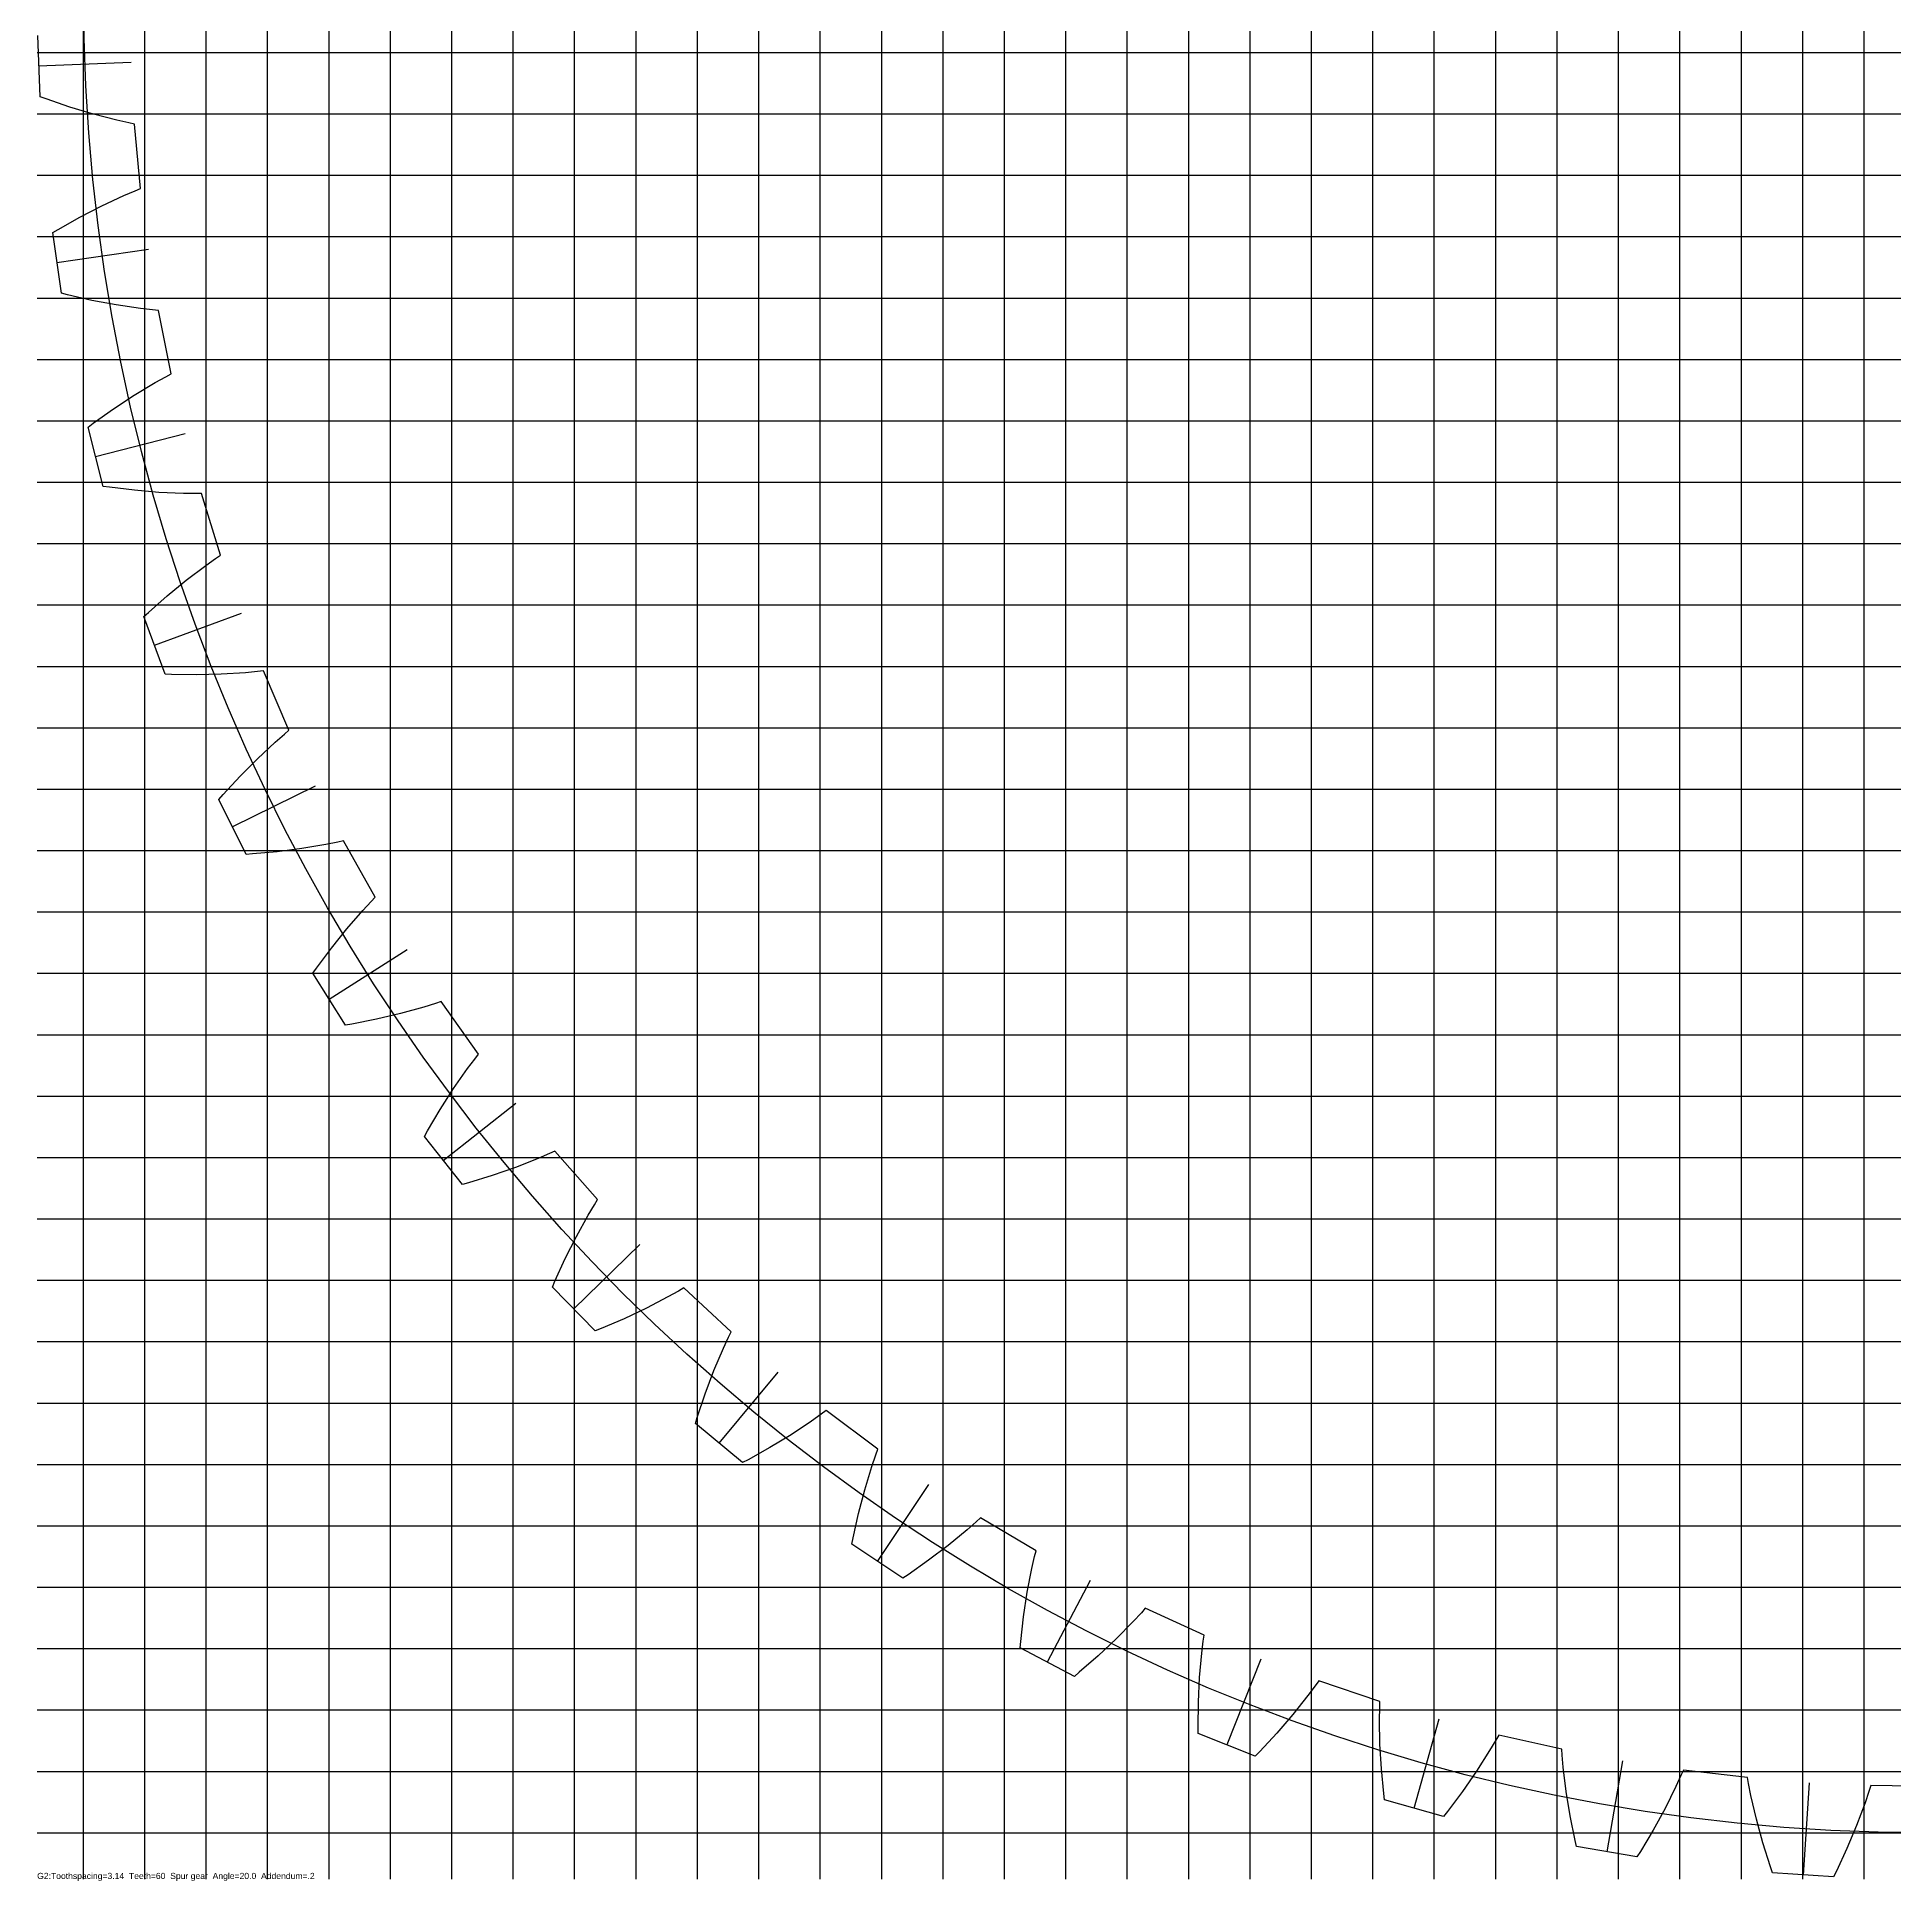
# Model space of a CAD drawing. Extents: x 0 to 61.5, y 0 to 61.5.
# Drawn here: x 0 to 30.25, y -0.03 to 30 of the extents above; entities that cross this region are included whole.
import ezdxf

# ---------------------------------------------------------------- set-up
doc = ezdxf.new("R2010")
doc.units = 0
doc.layers.add('labels', color=1, linetype='Continuous')
doc.styles.add('ARIAL', font='Arial.ttf')

msp = doc.modelspace()

# ---------------------------------------------------------------- linework, layer by layer
at = {"layer": 'a'}
msp.add_lwpolyline([(30.91241, 1.50777), (29.86002, 1.52099), (29.83051, 1.42765), (29.76785, 1.24117), (29.62897, 0.86903), (29.4733, 0.49812), (29.30202, 0.12859), (29.25686, 0.03645), (28.26036, 0.10124), (28.22752, 0.19845), (28.10553, 0.58705), (27.9992, 0.975), (27.90967, 1.36199), (27.87169, 1.55501), (27.85452, 1.65139), (26.80927, 1.77454), (26.77016, 1.6848), (26.68836, 1.50589), (26.51133, 1.15031), (26.31775, 0.7977), (26.10878, 0.4481), (26.05424, 0.36118), (25.06997, 0.52978), (25.04747, 0.62989), (24.96677, 1.02911), (24.90157, 1.42605), (24.85298, 1.82027), (24.83539, 2.01621), (24.82838, 2.11385), (23.80173, 2.3456), (23.75346, 2.26043), (23.6534, 2.09105), (23.44018, 1.75592), (23.21079, 1.42548), (22.96643, 1.09964), (22.9031, 1.0189), (21.94185, 1.28945), (21.92994, 1.39137), (21.89141, 1.79684), (21.86806, 2.19842), (21.86094, 2.59556), (21.86393, 2.79227), (21.86716, 2.89011), (20.87036, 3.22789), (20.81345, 3.14824), (20.69624, 2.99025), (20.44915, 2.67924), (20.18649, 2.37459), (19.9094, 2.07608), (19.83798, 2.00239), (18.91027, 2.37195), (18.90908, 2.47456), (18.91314, 2.88183), (18.9319, 3.28364), (18.96634, 3.67936), (18.98987, 3.87467), (19.00331, 3.97164), (18.04728, 4.41177), (17.98235, 4.3385), (17.84927, 4.19363), (17.57103, 3.91015), (17.27795, 3.63463), (16.97118, 3.36671), (16.89245, 3.3009), (16.00845, 3.7654), (16.01799, 3.86757), (16.06461, 4.27219), (16.12526, 4.66984), (16.20087, 5.05979), (16.24469, 5.25157), (16.2682, 5.3466), (15.36341, 5.88425), (15.29118, 5.81818), (15.14368, 5.688), (14.83733, 5.43517), (14.51706, 5.19178), (14.18396, 4.9574), (14.09879, 4.90018), (13.26819, 5.45454), (13.28836, 5.55515), (13.37701, 5.95268), (13.4789, 6.34181), (13.59485, 6.72172), (13.65848, 6.90788), (13.69179, 6.99993), (12.84816, 7.62921), (12.76942, 7.57104), (12.60912, 7.457), (12.27802, 7.23757), (11.93406, 7.029), (11.57829, 6.83072), (11.4876, 6.78271), (10.7195, 7.42086), (10.75007, 7.51881), (10.87979, 7.9049), (11.0218, 8.28125), (11.17683, 8.64696), (11.25956, 8.82544), (11.30231, 8.91351), (10.52908, 9.62752), (10.44469, 9.57791), (10.27335, 9.48125), (9.92113, 9.29763), (9.55726, 9.12615), (9.18271, 8.96615), (9.08749, 8.92788), (8.3903, 9.64282), (8.43095, 9.73704), (8.60031, 10.10745), (8.78088, 10.4669), (8.97329, 10.8144), (9.07423, 10.98326), (9.12595, 11.06637), (8.43159, 11.8573), (8.34248, 11.81678), (8.16197, 11.73856), (7.79248, 11.59276), (7.41268, 11.46026), (7.02346, 11.34028), (6.92477, 11.31218), (6.30613, 12.09607), (6.3564, 12.18553), (6.56355, 12.53621), (6.78071, 12.87481), (7.00839, 13.2003), (7.12642, 13.35768), (7.18655, 13.43493), (6.57866, 14.29411), (6.4858, 14.26312), (6.29811, 14.2042), (5.91541, 14.09782), (5.52383, 14.00575), (5.1242, 13.92711), (5.02311, 13.90948), (4.4898, 14.75375), (4.54915, 14.83746), (4.79183, 15.16456), (5.04318, 15.47861), (5.30364, 15.77851), (5.43748, 15.92269), (5.50535, 15.99324), (4.9906, 16.91125), (4.89501, 16.89014), (4.70219, 16.85116), (4.31046, 16.78537), (3.91141, 16.73473), (3.50575, 16.6983), (3.40337, 16.69133), (2.96123, 17.58672), (3.029, 17.66377), (3.30454, 17.96371), (3.58735, 18.24977), (3.87773, 18.5208), (4.0259, 18.6502), (4.10078, 18.71327), (3.68481, 19.68006), (3.58754, 19.66905), (3.39169, 19.65044), (2.99524, 19.62596), (2.59308, 19.61731), (2.18583, 19.62348), (2.08328, 19.62725), (1.73716, 20.56395), (1.81262, 20.63349), (2.118, 20.90299), (2.42916, 21.15792), (2.74627, 21.39711), (2.90716, 21.51032), (2.98822, 21.56521), (2.67559, 22.57018), (2.5777, 22.56941), (2.38098, 22.57137), (1.98414, 22.58846), (1.58328, 22.6219), (1.17891, 22.6706), (1.07732, 22.68507), (0.831, 23.65282), (0.91331, 23.7141), (1.24519, 23.9502), (1.58129, 24.1712), (1.92167, 24.37594), (2.09352, 24.47171), (2.17987, 24.51783), (1.974, 25.54997), (1.87656, 25.55943), (1.68113, 25.58195), (1.28825, 25.64043), (0.89307, 25.71558), (0.49601, 25.80629), (0.39649, 25.8313), (0.25268, 26.81949), (0.34094, 26.87183), (0.69569, 27.07194), (1.05305, 27.25661), (1.41296, 27.42464), (1.59388, 27.50192), (1.68457, 27.53876), (1.58772, 28.58677), (1.49181, 28.60637), (1.2998, 28.64919), (0.91518, 28.74841), (0.53003, 28.86446), (0.14462, 28.99618), (0.04826, 29.03145), (0.00853, 30.02926)], dxfattribs=at)
at = {"layer": 'b'}
for p, q in [((0.75367, 0), (0.75367, 61.50734)), ((1.75367, 0), (1.75367, 61.50734)), ((2.75367, 0), (2.75367, 61.50734)), ((3.75367, 0), (3.75367, 61.50734)), ((4.75367, 0), (4.75367, 61.50734)), ((5.75367, 0), (5.75367, 61.50734)), ((6.75367, 0), (6.75367, 61.50734)), ((7.75367, 0), (7.75367, 61.50734)), ((8.75367, 0), (8.75367, 61.50734)), ((9.75367, 0), (9.75367, 61.50734)), ((10.75367, 0), (10.75367, 61.50734)), ((11.75367, 0), (11.75367, 61.50734)), ((12.75367, 0), (12.75367, 61.50734)), ((13.75367, 0), (13.75367, 61.50734)), ((14.75367, 0), (14.75367, 61.50734)), ((15.75367, 0), (15.75367, 61.50734)), ((16.75367, 0), (16.75367, 61.50734)), ((17.75367, 0), (17.75367, 61.50734)), ((18.75367, 0), (18.75367, 61.50734)), ((19.75367, 0), (19.75367, 61.50734)), ((20.75367, 0), (20.75367, 61.50734)), ((21.75367, 0), (21.75367, 61.50734)), ((22.75367, 0), (22.75367, 61.50734)), ((23.75367, 0), (23.75367, 61.50734)), ((24.75367, 0), (24.75367, 61.50734)), ((25.75367, 0), (25.75367, 61.50734)), ((26.75367, 0), (26.75367, 61.50734)), ((27.75367, 0), (27.75367, 61.50734)), ((28.75367, 0), (28.75367, 61.50734)), ((29.75367, 0), (29.75367, 61.50734)), ((0, 29.75367), (61.50734, 29.75367)), ((0, 28.75367), (61.50734, 28.75367)), ((0, 27.75367), (61.50734, 27.75367)), ((0, 26.75367), (61.50734, 26.75367)), ((0, 25.75367), (61.50734, 25.75367)), ((0, 24.75367), (61.50734, 24.75367)), ((0, 23.75367), (61.50734, 23.75367)), ((0, 22.75367), (61.50734, 22.75367)), ((0, 21.75367), (61.50734, 21.75367)), ((0, 20.75367), (61.50734, 20.75367)), ((0, 19.75367), (61.50734, 19.75367)), ((0, 18.75367), (61.50734, 18.75367)), ((0, 17.75367), (61.50734, 17.75367)), ((0, 16.75367), (61.50734, 16.75367)), ((0, 15.75367), (61.50734, 15.75367)), ((0, 14.75367), (61.50734, 14.75367)), ((0, 13.75367), (61.50734, 13.75367)), ((0, 12.75367), (61.50734, 12.75367)), ((0, 11.75367), (61.50734, 11.75367)), ((0, 10.75367), (61.50734, 10.75367)), ((0, 9.75367), (61.50734, 9.75367)), ((0, 8.75367), (61.50734, 8.75367)), ((0, 7.75367), (61.50734, 7.75367)), ((0, 6.75367), (61.50734, 6.75367)), ((0, 5.75367), (61.50734, 5.75367)), ((0, 4.75367), (61.50734, 4.75367)), ((0, 3.75367), (61.50734, 3.75367)), ((0, 2.75367), (61.50734, 2.75367)), ((0, 1.75367), (61.50734, 1.75367)), ((0, 0.75367), (61.50734, 0.75367))]:
    msp.add_line(p, q, dxfattribs=at)
at = {"layer": 'c'}
for p, q in [((1.53049, 29.59016), (0.02435, 29.53019)), ((1.8122, 26.54188), (0.32057, 26.32481)), ((2.41099, 23.53975), (0.95023, 23.16795)), ((3.32032, 20.61665), (1.90642, 20.09419)), ((4.53021, 17.80461), (3.17867, 17.13723)), ((6.02741, 15.13445), (4.75303, 14.32945)), ((7.79551, 12.63542), (6.61226, 11.70162)), ((9.81515, 10.33489), (8.736, 9.28252)), ((12.0642, 8.25808), (11.10096, 7.09867)), ((14.51801, 6.42773), (13.68124, 5.17398)), ((17.14971, 4.8639), (16.44857, 3.52956)), ((19.93045, 3.58372), (19.37263, 2.1834)), ((22.82977, 2.60123), (22.42138, 1.15027)), ((25.81591, 1.92718), (25.56142, 0.44148)), ((28.85615, 1.56896), (28.75835, 0.0648))]:
    msp.add_line(p, q, dxfattribs=at)
msp.add_circle((30.75367, 30.75367), 30, dxfattribs=at)

# ---------------------------------------------------------------- texts
at = {"layer": 'labels', "style": 'ARIAL'}
msp.add_text('G2:Toothspacing=3.14  Teeth=60  Spur gear  Angle=20.0  Addendum=.2', height=0.1, dxfattribs=at).set_placement((0, 0))

doc.saveas('drawing.dxf')
